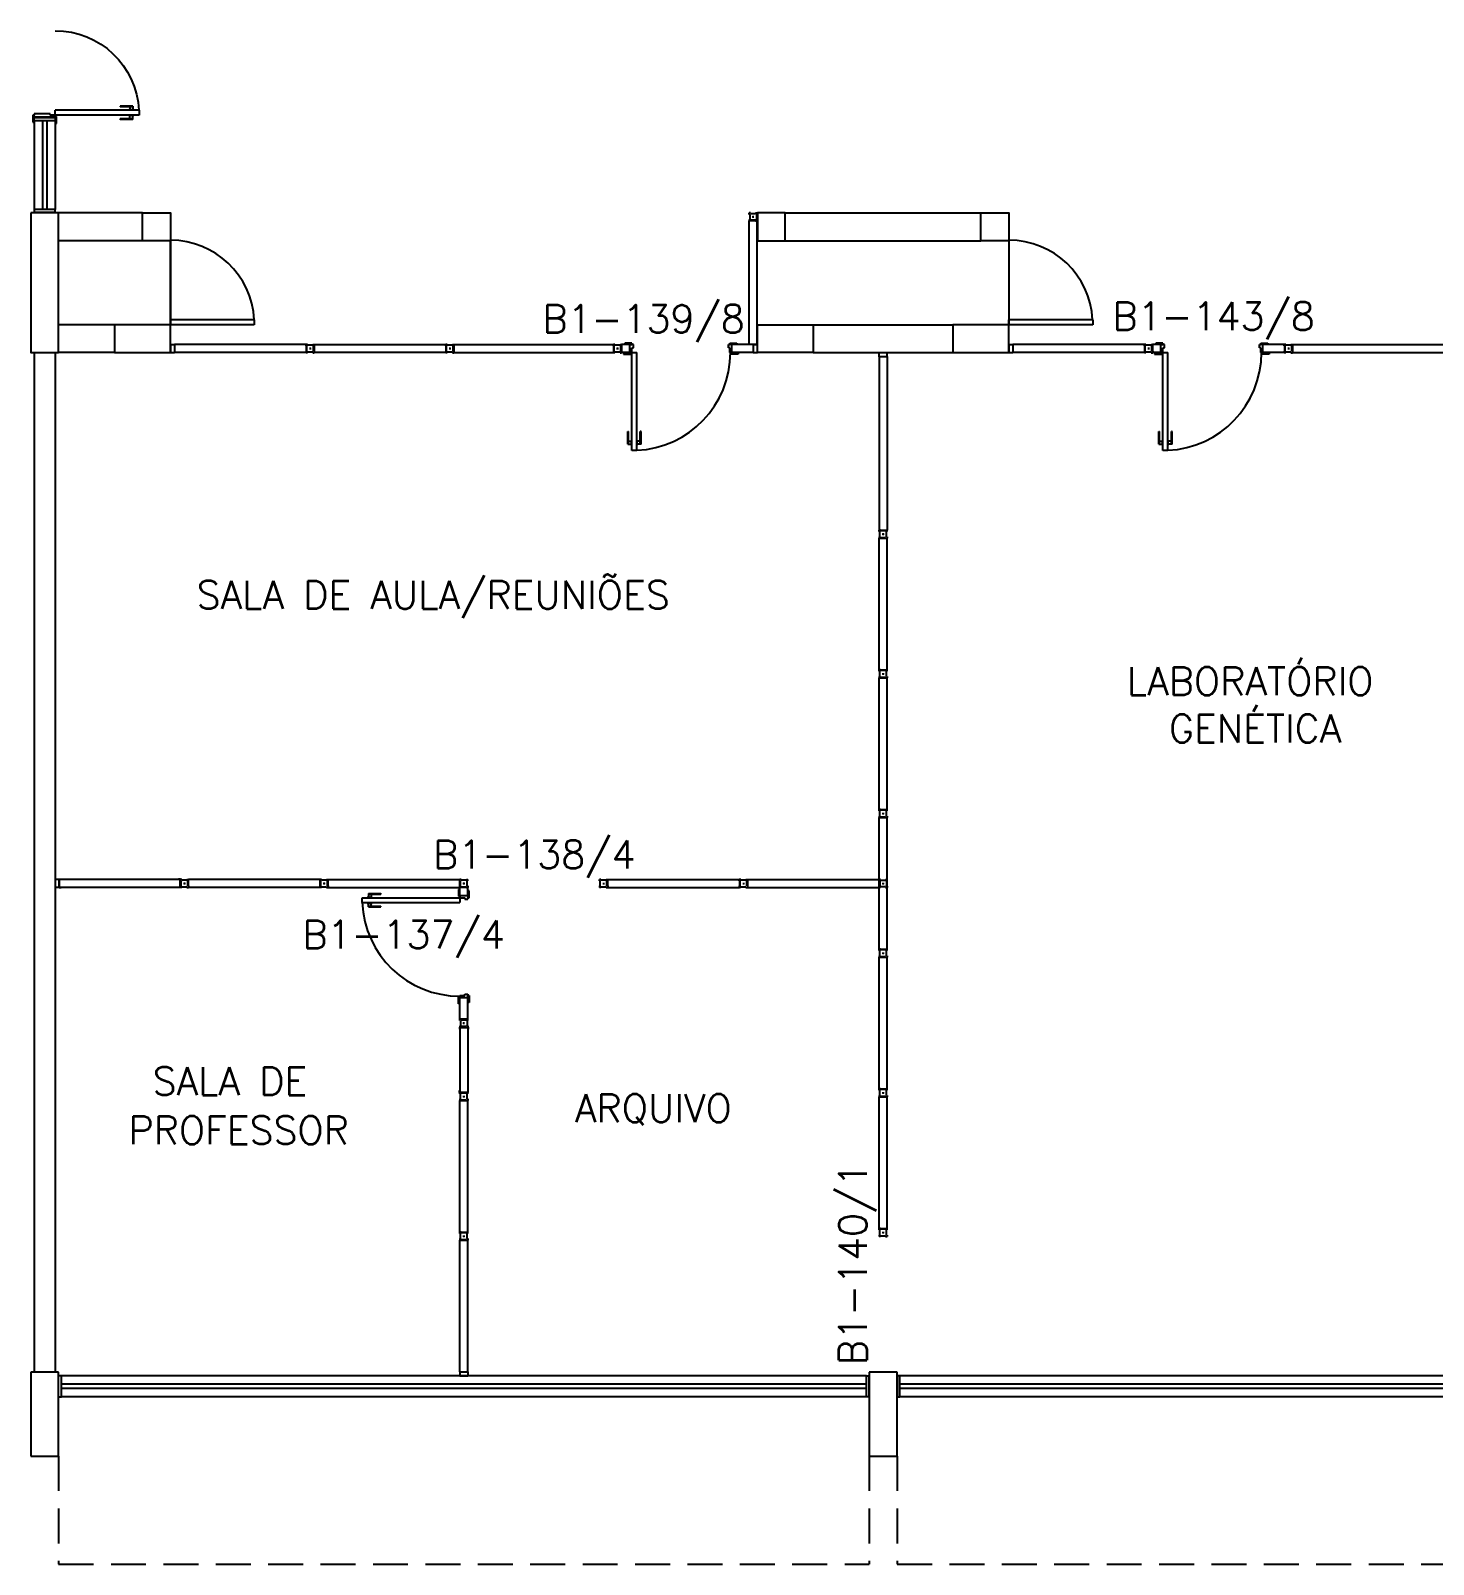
# Model space of a CAD drawing. Header units: millimetres. Extents: x 4436 to 4619, y 1272 to 1428.
# Drawn here: x 4572.24 to 4582.28, y 1329.53 to 1340.51 of the extents above; entities that cross this region are included whole.
import ezdxf

# ---------------------------------------------------------------- set-up
doc = ezdxf.new("R2010")
doc.units = ezdxf.units.MM
doc.linetypes.add('HIDDEN', pattern=[0.375, 0.25, -0.125])
for name, color, linetype in [('ALV', 2, 'Continuous'), ('ALVV', 1, 'Continuous'), ('DIV', 2, 'Continuous'), ('DIV2', 2, 'Continuous'), ('ENDEREÇO', 2, 'Continuous'), ('ESTR', 3, 'Continuous'), ('JANELA', 1, 'Continuous'), ('MACANETA', 2, 'Continuous'), ('MARCO', 2, 'Continuous'), ('PORTA', 2, 'Continuous'), ('PROJ', 1, 'HIDDEN'), ('TEXTO', 2, 'Continuous')]:
    doc.layers.add(name, color=color, linetype=linetype)
doc.styles.add('UNB1-100', font='simplex.shx', dxfattribs={"height": 0.2})

# ---------------------------------------------------------------- blocks, each defined once
blk = doc.blocks.new('DIV10')
for p, q in [((-0.0051, 0), (0.0051, 0)), ((0, -0.0051), (0, 0.0051)), ((0.0285, 0.0285), (0.9715, 0.0285)), ((0.0285, -0.0285), (0.0285, 0.0285)), ((0.9715, -0.0285), (0.9715, 0.0285)), ((0.9949, 0), (1.0051, 0)), ((1, -0.0051), (1, 0.0051)), ((0.0285, -0.0285), (0.9715, -0.0285))]:
    blk.add_line(p, q)
blk = doc.blocks.new('IMTT')
for p, q in [((-0.005, 0), (0.005, 0)), ((0.029, 0.029), (0, 0.029)), ((0, -0.028), (0, 0.029)), ((0.029, -0.028), (0, -0.028))]:
    blk.add_line(p, q)
blk = doc.blocks.new('MTT')
for p, q in [((-0.029, 0.018), (-0.029, 0.029)), ((-0.019, 0.029), (-0.029, 0.029)), ((-0.024, 0.018), (-0.029, 0.018)), ((-0.024, 0.018), (-0.024, -0.019)), ((-0.019, 0.024), (-0.019, 0.029)), ((-0.019, 0.024), (0.018, 0.024)), ((-0.005, 0), (0.005, 0)), ((0, -0.005), (0, 0.005)), ((0.018, 0.024), (0.018, 0.029)), ((0.018, 0.029), (0.029, 0.029)), ((0.024, 0.018), (0.029, 0.018)), ((0.024, 0.018), (0.024, -0.019)), ((0.029, 0.018), (0.029, 0.029)), ((-0.029, -0.019), (-0.024, -0.019)), ((-0.029, -0.019), (-0.029, -0.029)), ((-0.019, -0.029), (-0.029, -0.029)), ((0.018, -0.024), (-0.019, -0.024)), ((-0.019, -0.024), (-0.019, -0.029)), ((0.018, -0.024), (0.018, -0.029)), ((0.018, -0.029), (0.029, -0.029)), ((0.029, -0.019), (0.024, -0.019)), ((0.029, -0.019), (0.029, -0.029))]:
    blk.add_line(p, q)
blk = doc.blocks.new('DIV12')
for p, q in [((-0.0051, 0), (0.0051, 0)), ((0, -0.0051), (0, 0.0051)), ((0.0285, 0.0285), (1.1715, 0.0285)), ((0.0285, -0.0285), (0.0285, 0.0285)), ((1.1715, -0.0285), (1.1715, 0.0285)), ((1.1949, 0), (1.2051, 0)), ((1.2, -0.0051), (1.2, 0.0051)), ((0.0285, -0.0285), (1.1715, -0.0285))]:
    blk.add_line(p, q)
blk = doc.blocks.new('DIV13')
for p, q in [((-0.029, 1.272), (-0.029, 0.028)), ((-0.029, 1.272), (0.028, 1.272)), ((-0.005, 1.3), (0.005, 1.3)), ((0, 1.305), (0, 1.295)), ((0.028, 1.272), (0.028, 0.028)), ((-0.029, 0.028), (0.028, 0.028)), ((-0.005, 0), (0.005, 0)), ((0.005, 0), (-0.005, 0)), ((0.005, 0), (-0.005, 0)), ((0, 0.005), (0, -0.005)), ((0, 0.005), (0, -0.005)), ((0, 0.005), (0, -0.005))]:
    blk.add_line(p, q)
blk = doc.blocks.new('DOOR70')
at = {"layer": 'MACANETA', "color": 1}
for p, q in [((-0.015, -0.565), (-0.01, -0.565)), ((-0.015, -0.655), (-0.015, -0.565)), ((-0.015, -0.655), (0.012, -0.655)), ((-0.01, -0.655), (-0.01, -0.565)), ((-0.01, -0.635), (0.012, -0.635)), ((0.012, -0.663), (0.012, -0.628)), ((0.012, -0.628), (0.015, -0.628)), ((0.053, -0.628), (0.05, -0.628)), ((0.053, -0.663), (0.053, -0.628)), ((0.075, -0.635), (0.053, -0.635)), ((0.08, -0.655), (0.053, -0.655)), ((0.08, -0.565), (0.075, -0.565)), ((0.075, -0.655), (0.075, -0.565)), ((0.08, -0.655), (0.08, -0.565)), ((0.012, -0.663), (0.015, -0.663)), ((0.053, -0.663), (0.05, -0.663))]:
    blk.add_line(p, q, dxfattribs=at)
at = {"layer": 'PORTA'}
for p, q in [((0.015, -0.7), (0.015, 0)), ((0.015, 0), (0.05, 0)), ((0.05, -0.7), (0.05, 0)), ((0.05, -0.7), (0.015, -0.7))]:
    blk.add_line(p, q, dxfattribs=at)
at = {"layer": 'PORTA', "color": 1}
blk.add_arc((0.02, 0), 0.7, 272.4563, 0, dxfattribs=at)
blk = doc.blocks.new('DOOR-60')
at = {"layer": 'MACANETA', "color": 1}
for p, q in [((-0.08, -0.555), (-0.08, -0.465)), ((-0.08, -0.465), (-0.075, -0.465)), ((-0.075, -0.555), (-0.075, -0.465)), ((-0.075, -0.535), (-0.053, -0.535)), ((-0.053, -0.528), (-0.05, -0.528)), ((-0.053, -0.563), (-0.053, -0.528)), ((-0.012, -0.528), (-0.015, -0.528)), ((-0.012, -0.563), (-0.012, -0.528)), ((0.01, -0.535), (-0.012, -0.535)), ((0.01, -0.555), (0.01, -0.465)), ((0.015, -0.465), (0.01, -0.465)), ((0.015, -0.555), (0.015, -0.465)), ((-0.08, -0.555), (-0.053, -0.555)), ((-0.053, -0.563), (-0.05, -0.563)), ((-0.012, -0.563), (-0.015, -0.563)), ((0.015, -0.555), (-0.012, -0.555))]:
    blk.add_line(p, q, dxfattribs=at)
at = {"layer": 'PORTA'}
for p, q in [((-0.05, -0.6), (-0.05, 0)), ((-0.015, 0), (-0.05, 0)), ((-0.015, -0.6), (-0.015, 0)), ((-0.05, -0.6), (-0.015, -0.6))]:
    blk.add_line(p, q, dxfattribs=at)
at = {"layer": 'PORTA', "color": 1}
blk.add_arc((-0.02, 0), 0.6, 180, 267.134, dxfattribs=at)

msp = doc.modelspace()

# ---------------------------------------------------------------- linework, layer by layer
for p, q in [((4576.44441, 1338.23185), (4576.44441, 1338.24205)), ((4576.47291, 1338.20845), (4576.47291, 1338.26545)), ((4576.44951, 1338.23695), (4576.43931, 1338.23695))]:
    msp.add_line(p, q)
at = {"layer": 'ALV'}
for p, q in [((4572.26966, 1339.88844), (4572.26966, 1339.89344)), ((4572.41966, 1339.89344), (4572.26966, 1339.89344)), ((4572.41966, 1339.88844), (4572.41966, 1339.89344)), ((4572.41966, 1339.88844), (4572.26966, 1339.88844)), ((4572.26966, 1339.21344), (4572.41966, 1339.21344)), ((4572.26966, 1339.20845), (4572.26966, 1339.21344)), ((4572.41966, 1339.20845), (4572.41966, 1339.21344)), ((4573.04441, 1339.20845), (4572.44441, 1339.20845)), ((4573.04477, 1339.20845), (4572.44477, 1339.20845)), ((4577.64441, 1339.20845), (4579.04441, 1339.20845)), ((4573.04441, 1339.00845), (4572.44441, 1339.00845)), ((4573.04477, 1339.00845), (4572.44477, 1339.00845)), ((4573.24477, 1338.40845), (4573.24477, 1339.00845)), ((4577.64441, 1339.00845), (4579.04441, 1339.00845)), ((4572.84477, 1338.40845), (4572.44477, 1338.40845)), ((4577.84441, 1338.40845), (4578.84441, 1338.40845)), ((4572.26931, 1338.20845), (4572.26931, 1330.90845)), ((4572.41931, 1338.20845), (4572.41931, 1330.90845)), ((4572.84441, 1338.20845), (4572.44477, 1338.20845)), ((4577.84441, 1338.20845), (4578.34033, 1338.20845)), ((4578.34033, 1338.20845), (4578.84441, 1338.20845)), ((4578.24441, 1330.73345), (4578.24441, 1330.88345)), ((4578.44441, 1330.88345), (4578.44441, 1330.73345))]:
    msp.add_line(p, q, dxfattribs=at)
at = {"layer": 'DIV'}
for p, q in [((4577.44241, 1339.15145), (4577.38541, 1339.15145)), ((4577.38541, 1338.26545), (4577.38541, 1339.15145)), ((4577.41901, 1339.17995), (4577.40881, 1339.17995)), ((4577.41391, 1339.17485), (4577.41391, 1339.18505)), ((4577.44241, 1338.26545), (4577.44241, 1339.15145))]:
    msp.add_line(p, q, dxfattribs=at)
at = {"layer": 'DIV2'}
for p, q in [((4574.24441, 1338.24205), (4574.24441, 1338.23185)), ((4574.27291, 1338.26545), (4574.27291, 1338.20845)), ((4574.27291, 1338.26545), (4575.21591, 1338.26545)), ((4575.21591, 1338.26545), (4575.21591, 1338.20845)), ((4575.24441, 1338.24205), (4575.24441, 1338.23185)), ((4576.44441, 1338.24205), (4576.44441, 1338.23185)), ((4576.47291, 1338.26545), (4576.47291, 1338.20845)), ((4576.53191, 1338.26545), (4576.47291, 1338.26545)), ((4576.49691, 1338.27545), (4576.49691, 1338.26545)), ((4576.54691, 1338.27545), (4576.49691, 1338.27545)), ((4576.53191, 1338.26545), (4576.54691, 1338.26545)), ((4576.53191, 1338.20845), (4576.53191, 1338.26545)), ((4576.54691, 1338.26545), (4576.54691, 1338.27545)), ((4576.55691, 1338.26545), (4576.54691, 1338.26545)), ((4576.54691, 1338.24345), (4576.55691, 1338.24345)), ((4576.54691, 1338.20845), (4576.54691, 1338.24345)), ((4576.55691, 1338.24345), (4576.55691, 1338.26545)), ((4577.23691, 1338.26545), (4577.24691, 1338.26545)), ((4577.23691, 1338.24345), (4577.23691, 1338.26545)), ((4577.24691, 1338.24345), (4577.23691, 1338.24345)), ((4577.24691, 1338.27545), (4577.29691, 1338.27545)), ((4577.24691, 1338.26545), (4577.24691, 1338.27545)), ((4577.26191, 1338.26545), (4577.24691, 1338.26545)), ((4577.24691, 1338.20845), (4577.24691, 1338.24345)), ((4577.41591, 1338.26545), (4577.26191, 1338.26545)), ((4577.26191, 1338.20845), (4577.26191, 1338.26545)), ((4577.29691, 1338.27545), (4577.29691, 1338.26545)), ((4577.44241, 1338.26545), (4577.38541, 1338.26545)), ((4577.41591, 1338.20845), (4577.41591, 1338.26545)), ((4577.44441, 1338.23185), (4577.44441, 1338.24205)), ((4580.24441, 1338.24205), (4580.24441, 1338.23185)), ((4580.27291, 1338.26545), (4580.27291, 1338.20845)), ((4580.33191, 1338.26545), (4580.27291, 1338.26545)), ((4580.29691, 1338.27545), (4580.29691, 1338.26545)), ((4580.34691, 1338.27545), (4580.29691, 1338.27545)), ((4580.33191, 1338.26545), (4580.34691, 1338.26545)), ((4580.33191, 1338.20845), (4580.33191, 1338.26545)), ((4580.34691, 1338.26545), (4580.34691, 1338.27545)), ((4580.35691, 1338.26545), (4580.34691, 1338.26545)), ((4580.34691, 1338.24345), (4580.35691, 1338.24345)), ((4580.34691, 1338.20845), (4580.34691, 1338.24345)), ((4580.35691, 1338.24345), (4580.35691, 1338.26545)), ((4581.03691, 1338.26545), (4581.04691, 1338.26545)), ((4581.03691, 1338.24345), (4581.03691, 1338.26545)), ((4581.04691, 1338.24345), (4581.03691, 1338.24345)), ((4581.04691, 1338.27545), (4581.09691, 1338.27545)), ((4581.04691, 1338.26545), (4581.04691, 1338.27545)), ((4581.06191, 1338.26545), (4581.04691, 1338.26545)), ((4581.04691, 1338.20845), (4581.04691, 1338.24345)), ((4581.21591, 1338.26545), (4581.06191, 1338.26545)), ((4581.06191, 1338.20845), (4581.06191, 1338.26545)), ((4581.09691, 1338.27545), (4581.09691, 1338.26545)), ((4581.21591, 1338.26545), (4581.21591, 1338.20845)), ((4581.24441, 1338.24205), (4581.24441, 1338.23185)), ((4574.24951, 1338.23695), (4574.23931, 1338.23695)), ((4575.21591, 1338.20845), (4574.27291, 1338.20845)), ((4575.24951, 1338.23695), (4575.23931, 1338.23695)), ((4576.44951, 1338.23695), (4576.43931, 1338.23695)), ((4576.53191, 1338.20845), (4576.47291, 1338.20845)), ((4576.48691, 1338.20845), (4576.48691, 1338.19845)), ((4576.48691, 1338.19845), (4576.53691, 1338.19845)), ((4576.53191, 1338.20845), (4576.53691, 1338.20845)), ((4576.53691, 1338.20845), (4576.54691, 1338.20845)), ((4576.53691, 1338.19845), (4576.53691, 1338.20845)), ((4577.25691, 1338.20845), (4577.24691, 1338.20845)), ((4577.26191, 1338.20845), (4577.25691, 1338.20845)), ((4577.25691, 1338.19845), (4577.25691, 1338.20845)), ((4577.30691, 1338.19845), (4577.25691, 1338.19845)), ((4577.41591, 1338.20845), (4577.26191, 1338.20845)), ((4577.30691, 1338.20845), (4577.30691, 1338.19845)), ((4577.44951, 1338.23695), (4577.43931, 1338.23695)), ((4580.24951, 1338.23695), (4580.23931, 1338.23695)), ((4580.33191, 1338.20845), (4580.27291, 1338.20845)), ((4580.28691, 1338.20845), (4580.28691, 1338.19845)), ((4580.28691, 1338.19845), (4580.33691, 1338.19845)), ((4580.33191, 1338.20845), (4580.33691, 1338.20845)), ((4580.33691, 1338.20845), (4580.34691, 1338.20845)), ((4580.33691, 1338.19845), (4580.33691, 1338.20845)), ((4581.05691, 1338.20845), (4581.04691, 1338.20845)), ((4581.06191, 1338.20845), (4581.05691, 1338.20845)), ((4581.05691, 1338.19845), (4581.05691, 1338.20845)), ((4581.10691, 1338.19845), (4581.05691, 1338.19845)), ((4581.21591, 1338.20845), (4581.06191, 1338.20845)), ((4581.10691, 1338.20845), (4581.10691, 1338.19845)), ((4581.24951, 1338.23695), (4581.23931, 1338.23695)), ((4572.44291, 1334.42695), (4572.44791, 1334.42695)), ((4572.44291, 1334.42495), (4572.44791, 1334.42495)), ((4572.44791, 1334.42695), (4572.44791, 1334.43895)), ((4572.44791, 1334.43895), (4572.4623, 1334.43895)), ((4572.44791, 1334.39195), (4572.44791, 1334.42495)), ((4573.31391, 1334.43695), (4572.44991, 1334.43695)), ((4572.44991, 1334.37995), (4572.44991, 1334.43695)), ((4572.4623, 1334.43895), (4572.4623, 1334.43695)), ((4573.31591, 1334.43895), (4573.30153, 1334.43895)), ((4573.30153, 1334.43895), (4573.30153, 1334.43695)), ((4573.31391, 1334.37995), (4573.31391, 1334.43695)), ((4573.31591, 1334.42695), (4573.31591, 1334.43895)), ((4573.32091, 1334.42695), (4573.31591, 1334.42695)), ((4573.31591, 1334.39195), (4573.31591, 1334.42495)), ((4573.32091, 1334.42495), (4573.31591, 1334.42495)), ((4573.32091, 1334.42695), (4573.32091, 1334.42495)), ((4573.34951, 1334.40845), (4573.33931, 1334.40845)), ((4573.34441, 1334.40335), (4573.34441, 1334.41355)), ((4575.34951, 1334.40845), (4575.33931, 1334.40845)), ((4575.34441, 1334.40335), (4575.34441, 1334.41355)), ((4572.44291, 1334.39195), (4572.44791, 1334.39195)), ((4572.44291, 1334.38995), (4572.44791, 1334.38995)), ((4572.44791, 1334.37795), (4572.44791, 1334.38995)), ((4572.44791, 1334.37795), (4572.4623, 1334.37795)), ((4573.31391, 1334.37995), (4572.44991, 1334.37995)), ((4572.4623, 1334.37995), (4572.4623, 1334.37795)), ((4573.30153, 1334.37995), (4573.30153, 1334.37795)), ((4573.31591, 1334.37795), (4573.30153, 1334.37795)), ((4573.32091, 1334.39195), (4573.31591, 1334.39195)), ((4573.31591, 1334.37795), (4573.31591, 1334.38995)), ((4573.32091, 1334.38995), (4573.31591, 1334.38995)), ((4573.32091, 1334.39195), (4573.32091, 1334.38995)), ((4575.30591, 1334.36595), (4575.30591, 1334.31595)), ((4575.31591, 1334.36595), (4575.30591, 1334.36595)), ((4575.30591, 1334.31595), (4575.31591, 1334.31595)), ((4575.37291, 1334.37995), (4575.31591, 1334.37995)), ((4575.31591, 1334.32095), (4575.31591, 1334.37995)), ((4575.31591, 1334.32095), (4575.31591, 1334.31595)), ((4575.31591, 1334.32095), (4575.37291, 1334.32095)), ((4575.31591, 1334.31595), (4575.31591, 1334.30595)), ((4575.31591, 1334.30595), (4575.35091, 1334.30595)), ((4575.35091, 1334.30595), (4575.35091, 1334.29595)), ((4575.35091, 1334.29595), (4575.37291, 1334.29595)), ((4575.37291, 1334.32095), (4575.37291, 1334.37995)), ((4575.38291, 1334.35595), (4575.37291, 1334.35595)), ((4575.37291, 1334.32095), (4575.37291, 1334.30595)), ((4575.37291, 1334.30595), (4575.38291, 1334.30595)), ((4575.37291, 1334.29595), (4575.37291, 1334.30595)), ((4575.38291, 1334.30595), (4575.38291, 1334.35595)), ((4575.30591, 1333.59595), (4575.31591, 1333.59595)), ((4575.30591, 1333.54595), (4575.30591, 1333.59595)), ((4575.31591, 1333.54595), (4575.30591, 1333.54595)), ((4575.31591, 1333.60595), (4575.35091, 1333.60595)), ((4575.31591, 1333.59595), (4575.31591, 1333.60595)), ((4575.31591, 1333.59095), (4575.31591, 1333.59595)), ((4575.31591, 1333.43695), (4575.31591, 1333.59095)), ((4575.31591, 1333.59095), (4575.37291, 1333.59095)), ((4575.35091, 1333.61595), (4575.37291, 1333.61595)), ((4575.35091, 1333.60595), (4575.35091, 1333.61595)), ((4575.37291, 1333.61595), (4575.37291, 1333.60595)), ((4575.37291, 1333.59095), (4575.37291, 1333.60595)), ((4575.37291, 1333.60595), (4575.38291, 1333.60595)), ((4575.37291, 1333.43695), (4575.37291, 1333.59095)), ((4575.38291, 1333.55595), (4575.37291, 1333.55595)), ((4575.38291, 1333.60595), (4575.38291, 1333.55595)), ((4575.37291, 1333.43695), (4575.31591, 1333.43695)), ((4575.34441, 1333.40335), (4575.34441, 1333.41355)), ((4575.34441, 1333.40335), (4575.34441, 1333.41355)), ((4575.31391, 1333.37995), (4575.31391, 1333.36557)), ((4575.31391, 1333.37995), (4575.32591, 1333.37995)), ((4575.31591, 1333.36557), (4575.31391, 1333.36557)), ((4575.31591, 1333.37795), (4575.37291, 1333.37795)), ((4575.31591, 1333.37795), (4575.31591, 1332.91395)), ((4575.32591, 1333.38495), (4575.32591, 1333.37995)), ((4575.32791, 1333.38495), (4575.32591, 1333.38495)), ((4575.32791, 1333.38495), (4575.32791, 1333.37995)), ((4575.32791, 1333.37995), (4575.36091, 1333.37995)), ((4575.34951, 1333.40845), (4575.33931, 1333.40845)), ((4575.33931, 1333.40845), (4575.34951, 1333.40845)), ((4575.36091, 1333.38495), (4575.36091, 1333.37995)), ((4575.36291, 1333.38495), (4575.36091, 1333.38495)), ((4575.36291, 1333.38495), (4575.36291, 1333.37995)), ((4575.36291, 1333.37995), (4575.37491, 1333.37995)), ((4575.37291, 1333.37795), (4575.37291, 1332.91395)), ((4575.37491, 1333.36557), (4575.37291, 1333.36557)), ((4575.37491, 1333.37995), (4575.37491, 1333.36557)), ((4575.31591, 1332.92633), (4575.31391, 1332.92633)), ((4575.31391, 1332.91195), (4575.31391, 1332.92633)), ((4575.31391, 1332.91195), (4575.32591, 1332.91195)), ((4575.31591, 1332.91395), (4575.37291, 1332.91395)), ((4575.32591, 1332.90695), (4575.32591, 1332.91195)), ((4575.32791, 1332.90695), (4575.32591, 1332.90695)), ((4575.32791, 1332.91195), (4575.36091, 1332.91195)), ((4575.32791, 1332.90695), (4575.32791, 1332.91195)), ((4575.33931, 1332.88345), (4575.34951, 1332.88345)), ((4575.34441, 1332.88855), (4575.34441, 1332.87835)), ((4575.36091, 1332.90695), (4575.36091, 1332.91195)), ((4575.36291, 1332.90695), (4575.36091, 1332.90695)), ((4575.36291, 1332.91195), (4575.37491, 1332.91195)), ((4575.36291, 1332.90695), (4575.36291, 1332.91195)), ((4575.37491, 1332.92633), (4575.37291, 1332.92633)), ((4575.37491, 1332.91195), (4575.37491, 1332.92633))]:
    msp.add_line(p, q, dxfattribs=at)
at = {"layer": 'ESTR'}
for p, q in [((4572.44441, 1330.90845), (4572.24441, 1330.90845)), ((4572.24441, 1330.90845), (4572.24441, 1330.30845)), ((4572.44441, 1330.30845), (4572.44441, 1330.90845)), ((4578.24441, 1330.90845), (4578.24441, 1330.30845)), ((4578.44441, 1330.90845), (4578.24441, 1330.90845)), ((4578.44441, 1330.30845), (4578.44441, 1330.90845)), ((4572.24441, 1330.30845), (4572.44441, 1330.30845)), ((4578.24441, 1330.30845), (4578.44441, 1330.30845))]:
    msp.add_line(p, q, dxfattribs=at)
for points in [[(4572.24441, 1339.20845), (4572.24441, 1338.20845), (4572.44441, 1338.20845), (4572.44441, 1339.20845)], [(4573.04441, 1339.00845), (4573.04441, 1339.20845), (4573.24441, 1339.20845), (4573.24441, 1339.00845)], [(4577.64441, 1339.00845), (4577.64441, 1339.20845), (4577.44441, 1339.20845), (4577.44441, 1339.00845)], [(4579.04441, 1339.00845), (4579.04441, 1339.20845), (4579.24441, 1339.20845), (4579.24441, 1339.00845)], [(4573.24441, 1338.20845), (4573.24441, 1338.40845), (4572.84441, 1338.40845), (4572.84441, 1338.20845)], [(4577.44441, 1338.20845), (4577.44441, 1338.40845), (4577.84441, 1338.40845), (4577.84441, 1338.20845)], [(4579.24441, 1338.20845), (4579.24441, 1338.40845), (4578.84441, 1338.40845), (4578.84441, 1338.20845)]]:
    msp.add_lwpolyline(points, close=True, dxfattribs=at)
at = {"layer": 'JANELA', "color": 1}
for p, q in [((4572.26966, 1339.86844), (4572.26966, 1339.88844)), ((4572.41966, 1339.86844), (4572.26966, 1339.86844)), ((4572.26966, 1339.86844), (4572.26966, 1339.23344)), ((4572.32966, 1339.86844), (4572.32966, 1339.23344)), ((4572.35966, 1339.86844), (4572.35966, 1339.23344)), ((4572.41966, 1339.88844), (4572.41966, 1339.86844)), ((4572.41966, 1339.86844), (4572.41966, 1339.23344)), ((4572.26966, 1339.23344), (4572.26966, 1339.21344)), ((4572.41966, 1339.23344), (4572.26966, 1339.23344)), ((4572.41966, 1339.21344), (4572.41966, 1339.23344)), ((4572.46441, 1330.88345), (4572.44441, 1330.88345)), ((4578.22441, 1330.88345), (4572.46441, 1330.88345)), ((4572.46441, 1330.73345), (4572.46441, 1330.88345)), ((4578.22441, 1330.82345), (4572.46441, 1330.82345)), ((4578.22441, 1330.79345), (4572.46441, 1330.79345)), ((4578.22441, 1330.88345), (4578.24441, 1330.88345)), ((4578.22441, 1330.73345), (4578.22441, 1330.88345)), ((4578.46441, 1330.88345), (4578.44441, 1330.88345)), ((4584.22441, 1330.88345), (4578.46441, 1330.88345)), ((4578.46441, 1330.73345), (4578.46441, 1330.88345)), ((4584.22441, 1330.82345), (4578.46441, 1330.82345)), ((4584.22441, 1330.79345), (4578.46441, 1330.79345)), ((4572.44441, 1330.73345), (4572.46441, 1330.73345)), ((4578.22441, 1330.73345), (4572.46441, 1330.73345)), ((4578.24441, 1330.73345), (4578.22441, 1330.73345)), ((4578.44441, 1330.73345), (4578.46441, 1330.73345)), ((4584.22441, 1330.73345), (4578.46441, 1330.73345))]:
    msp.add_line(p, q, dxfattribs=at)
at = {"layer": 'MARCO'}
for p, q in [((4572.26966, 1339.90844), (4572.25966, 1339.90844)), ((4572.25966, 1339.90844), (4572.25966, 1339.85844)), ((4572.38466, 1339.91844), (4572.26966, 1339.91844)), ((4572.26966, 1339.91844), (4572.26966, 1339.90844)), ((4572.26966, 1339.89344), (4572.26966, 1339.90844)), ((4572.38466, 1339.90844), (4572.38466, 1339.91844)), ((4572.41966, 1339.90844), (4572.38466, 1339.90844)), ((4572.41966, 1339.89844), (4572.41966, 1339.90844)), ((4572.42966, 1339.89844), (4572.41966, 1339.89844)), ((4572.41966, 1339.89344), (4572.41966, 1339.89844)), ((4572.42966, 1339.84844), (4572.42966, 1339.89844)), ((4572.25966, 1339.85844), (4572.26966, 1339.85844)), ((4572.41966, 1339.84844), (4572.42966, 1339.84844))]:
    msp.add_line(p, q, dxfattribs=at)
at = {"layer": 'PORTA', "color": 2}
for p, q in [((4573.24441, 1339.00845), (4573.24441, 1338.40845)), ((4573.24441, 1339.00845), (4573.24441, 1338.40845)), ((4579.24441, 1339.00845), (4579.24441, 1338.40845)), ((4579.24441, 1339.00845), (4579.24441, 1338.40845))]:
    msp.add_line(p, q, dxfattribs=at)
at = {"layer": 'PORTA'}
for p, q in [((4573.84442, 1338.44345), (4573.24441, 1338.44345)), ((4573.84442, 1338.44345), (4573.24441, 1338.44345)), ((4573.24441, 1338.40845), (4573.24441, 1338.44345)), ((4573.24441, 1338.40845), (4573.24441, 1338.44345)), ((4573.84442, 1338.40845), (4573.24441, 1338.40845)), ((4573.84442, 1338.40845), (4573.24441, 1338.40845)), ((4573.24477, 1338.40845), (4573.24477, 1338.44345)), ((4573.84442, 1338.44345), (4573.84442, 1338.40845)), ((4573.84442, 1338.44345), (4573.84442, 1338.40845)), ((4579.84442, 1338.44345), (4579.24441, 1338.44345)), ((4579.24441, 1338.40845), (4579.24441, 1338.44345)), ((4579.24441, 1338.40845), (4579.24441, 1338.44345)), ((4579.84442, 1338.44345), (4579.24441, 1338.44345)), ((4579.84442, 1338.40845), (4579.24441, 1338.40845)), ((4579.84442, 1338.40845), (4579.24441, 1338.40845)), ((4579.84442, 1338.44345), (4579.84442, 1338.40845)), ((4579.84442, 1338.44345), (4579.84442, 1338.40845))]:
    msp.add_line(p, q, dxfattribs=at)
at = {"layer": 'PORTA', "color": 1}
for centre in [(4573.24441, 1338.41345), (4573.24441, 1338.41345), (4579.24441, 1338.41345), (4579.24441, 1338.41345)]:
    msp.add_arc(centre, 0.60001, 2.865991, 90, dxfattribs=at)
at = {"layer": 'PROJ'}
for p, q in [((4572.44441, 1330.30845), (4572.44441, 1329.53345)), ((4578.24441, 1330.30845), (4578.24441, 1329.53345)), ((4578.44441, 1330.30845), (4578.44441, 1329.53345)), ((4572.44441, 1329.53345), (4578.24441, 1329.53345)), ((4578.44441, 1329.53345), (4584.24441, 1329.53345))]:
    msp.add_line(p, q, dxfattribs=at)

# ---------------------------------------------------------------- block references
at = {"layer": 'ALVV'}
for p in [(4576.53191, 1338.20845), (4580.33191, 1338.20845)]:
    msp.add_blockref('DOOR70', p, dxfattribs=at)
at = {"layer": 'ALVV', "rotation": 270.0000000051447}
msp.add_blockref('DOOR70', (4575.31591, 1334.32095), dxfattribs=at)
at = {"layer": 'DIV'}
msp.add_blockref('MTT', (4577.41391, 1339.17995), dxfattribs=at)
at = {"layer": 'DIV', "xscale": -1, "rotation": 180}
msp.add_blockref('IMTT', (4573.24441, 1338.23695), dxfattribs=at)
at = {"layer": 'DIV2'}
for name, p, rotation in [('DIV10', (4574.24441, 1338.23695), 180), ('DIV10', (4580.24441, 1338.23695), 180), ('IMTT', (4578.34441, 1338.2085), 270)]:
    msp.add_blockref(name, p, dxfattribs=dict(at, rotation=rotation))
at = {"layer": 'DIV2', "xscale": -1}
for name, p, rotation in [('MTT', (4574.24441, 1338.23695), 180), ('MTT', (4575.24441, 1338.23695), 180), ('DIV12', (4575.24441, 1338.23695), 180), ('MTT', (4576.44441, 1338.23695), 180), ('IMTT', (4579.24441, 1338.23695), 180), ('MTT', (4580.24441, 1338.23695), 180), ('MTT', (4581.24441, 1338.23695), 180), ('DIV12', (4581.24441, 1338.23695), 180), ('MTT', (4578.34441, 1336.90845), 180), ('DIV10', (4578.34441, 1335.90845), 270), ('MTT', (4578.34441, 1335.90845), 180), ('DIV10', (4578.34441, 1334.90845), 270), ('MTT', (4578.34441, 1334.90845), 180), ('DIV10', (4578.34441, 1333.90845), 270), ('IMTT', (4572.41941, 1334.40845), 180), ('MTT', (4573.34441, 1334.40845), 180), ('MTT', (4574.34441, 1334.40845), 180), ('MTT', (4575.34441, 1334.40845), 180), ('MTT', (4576.34441, 1334.40845), 180), ('DIV10', (4576.34441, 1334.40845), 180), ('MTT', (4577.34441, 1334.40845), 180), ('DIV10', (4577.34441, 1334.40845), 180), ('MTT', (4578.34441, 1333.90845), 180), ('DIV10', (4578.34441, 1332.90845), 270), ('MTT', (4575.34441, 1332.88345), 180), ('DIV10', (4575.34441, 1331.88345), 270), ('MTT', (4578.34441, 1332.90845), 180), ('DIV10', (4578.34441, 1331.90845), 270), ('MTT', (4575.34441, 1331.88345), 180), ('DIV10', (4575.34441, 1330.88345), 270), ('MTT', (4578.34441, 1331.90845), 180), ('IMTT', (4575.34441, 1330.88345), 270)]:
    msp.add_blockref(name, p, dxfattribs=dict(at, rotation=rotation))
for name, p in [('IMTT', (4577.44441, 1338.23695)), ('DIV10', (4574.34441, 1334.40845))]:
    msp.add_blockref(name, p, dxfattribs=at)
at = {"layer": 'DIV2'}
for name, p in [('DIV13', (4578.34441, 1336.90845)), ('DIV10', (4574.34441, 1334.40845)), ('MTT', (4578.34441, 1334.40845)), ('MTT', (4575.34441, 1333.40845))]:
    msp.add_blockref(name, p, dxfattribs=at)
at = {"layer": 'PORTA', "xscale": -1, "rotation": 89.99999999742766}
msp.add_blockref('DOOR-60', (4572.41966, 1339.89344), dxfattribs=at)

# ---------------------------------------------------------------- texts
at = {"layer": 'ENDEREÇO', "style": 'UNB1-100'}
for s, p in [('B1-139/8', (4575.90576, 1338.34961)), ('B1-143/8', (4579.98487, 1338.3695)), ('B1-138/4', (4575.12393, 1334.51605)), ('B1-137/4', (4574.18811, 1333.94292))]:
    msp.add_text(s, height=0.2, dxfattribs=at).set_placement(p)
msp.add_text('B1-140/1', height=0.2, rotation=90, dxfattribs=at).set_placement((4578.22852, 1330.96008))
at = {"layer": 'TEXTO', "style": 'UNB1-100'}
for s, p in [('SALA DE AULA/REUNIÕES', (4573.43162, 1336.37509)), ('LABORATÓRIO ', (4580.08793, 1335.75706)), ('GENÉTICA', (4580.38868, 1335.41733)), ('SALA DE', (4573.11658, 1332.89353)), ('ARQUIVO', (4576.13895, 1332.69959)), ('PROFESSOR', (4572.94443, 1332.54263))]:
    msp.add_text(s, height=0.2, dxfattribs=at).set_placement(p)

doc.saveas('drawing.dxf')
